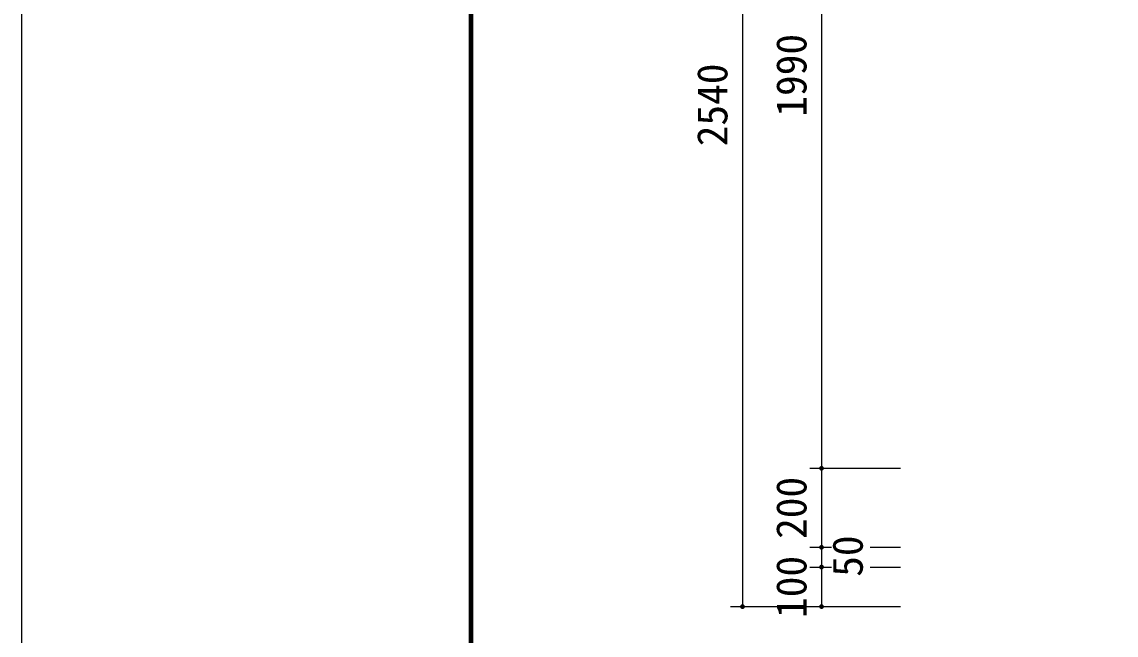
# Model space of a CAD drawing. Units: millimetres, scale not verified. Extents: x -8910 to 8910, y -6308 to 6308.
# Drawn here: x -8910 to -6142, y -4381 to -2829 of the extents above; entities that cross this region are included whole.
import ezdxf
from ezdxf.enums import TextEntityAlignment as Align

# ---------------------------------------------------------------- set-up
doc = ezdxf.new("R2010")
doc.units = ezdxf.units.MM
doc.header["$LTSCALE"] = 30
for name, color, linetype, lineweight in [('0-0_製作', 5, 'Continuous', 25), ('0-B_機器', 2, 'Continuous', 25), ('1-0_図面枠', 7, 'Continuous', 25), ('1-1_Axis_waku', 7, 'Continuous', 25)]:
    doc.layers.add(name, color=color, linetype=linetype, lineweight=lineweight)
doc.styles.add('ＭＳ ゴシック', font='')
doc.styles.get('ＭＳ ゴシック').set_extended_font_data('MS Gothic')

msp = doc.modelspace()

# ---------------------------------------------------------------- linework, layer by layer
at = {"layer": '0-0_製作', "color": 2}
for p, q in [((-6917.32, -3958.85), (-6687.32, -3958.85)), ((-6917.32, -4158.85), (-6862.48, -4158.85)), ((-6764.74, -4158.85), (-6687.32, -4158.85)), ((-6917.32, -4208.85), (-6862.48, -4208.85)), ((-6764.74, -4208.85), (-6687.32, -4208.85)), ((-7117.32, -4308.85), (-6687.32, -4308.85)), ((-6917.32, -4308.85), (-6687.32, -4308.85))]:
    msp.add_line(p, q, dxfattribs=at)
at = {"layer": '0-0_製作'}
for points in [[(-6893.21, -3957.73), (-6887.32, -3958.85), (-6893.31, -3958.48)], [(-6893.03, -3957), (-6887.32, -3958.85), (-6893.21, -3957.73)], [(-6892.75, -3956.3), (-6887.32, -3958.85), (-6893.03, -3957)], [(-6892.39, -3955.64), (-6887.32, -3958.85), (-6892.75, -3956.3)], [(-6891.94, -3955.03), (-6887.32, -3958.85), (-6892.39, -3955.64)], [(-6891.43, -3954.48), (-6887.32, -3958.85), (-6891.94, -3955.03)], [(-6890.85, -3954), (-6887.32, -3958.85), (-6891.43, -3954.48)], [(-6890.21, -3953.6), (-6887.32, -3958.85), (-6890.85, -3954)], [(-6890.21, -3953.6), (-6887.32, -3952.85), (-6887.32, -3958.85)], [(-6889.53, -3953.28), (-6887.32, -3952.85), (-6890.21, -3953.6)], [(-6888.81, -3953.04), (-6887.32, -3952.85), (-6889.53, -3953.28)], [(-6888.07, -3952.9), (-6887.32, -3952.85), (-6888.81, -3953.04)], [(-6887.32, -3952.85), (-6881.32, -3958.85), (-6887.32, -3958.85)], [(-6886.94, -3952.87), (-6881.32, -3958.85), (-6887.32, -3952.85)], [(-6886.2, -3952.96), (-6881.32, -3958.85), (-6886.94, -3952.87)], [(-6885.47, -3953.15), (-6881.32, -3958.85), (-6886.2, -3952.96)], [(-6884.77, -3953.43), (-6881.32, -3958.85), (-6885.47, -3953.15)], [(-6884.11, -3953.79), (-6881.32, -3958.85), (-6884.77, -3953.43)], [(-6884.11, -3953.79), (-6881.37, -3958.1), (-6881.32, -3958.85)], [(-6883.5, -3954.23), (-6881.37, -3958.1), (-6884.11, -3953.79)], [(-6883.5, -3954.23), (-6881.51, -3957.36), (-6881.37, -3958.1)], [(-6882.95, -3954.75), (-6881.51, -3957.36), (-6883.5, -3954.23)], [(-6882.95, -3954.75), (-6881.74, -3956.65), (-6881.51, -3957.36)], [(-6882.47, -3955.33), (-6881.74, -3956.65), (-6882.95, -3954.75)], [(-6882.47, -3955.33), (-6882.06, -3955.96), (-6881.74, -3956.65)], [(-6893.31, -3958.48), (-6887.32, -3958.85), (-6893.32, -3958.85)], [(-6893.32, -3958.85), (-6890.54, -3963.92), (-6893.27, -3959.61)], [(-6893.32, -3958.85), (-6889.88, -3964.28), (-6890.54, -3963.92)], [(-6887.32, -3958.85), (-6889.88, -3964.28), (-6893.32, -3958.85)], [(-6893.27, -3959.61), (-6891.14, -3963.48), (-6893.13, -3960.35)], [(-6893.27, -3959.61), (-6890.54, -3963.92), (-6891.14, -3963.48)], [(-6893.13, -3960.35), (-6891.69, -3962.96), (-6892.9, -3961.06)], [(-6893.13, -3960.35), (-6891.14, -3963.48), (-6891.69, -3962.96)], [(-6892.9, -3961.06), (-6892.17, -3962.38), (-6892.58, -3961.74)], [(-6892.9, -3961.06), (-6891.69, -3962.96), (-6892.17, -3962.38)], [(-6887.32, -3958.85), (-6889.17, -3964.56), (-6889.88, -3964.28)], [(-6887.32, -3958.85), (-6888.44, -3964.75), (-6889.17, -3964.56)], [(-6887.32, -3958.85), (-6887.7, -3964.84), (-6888.44, -3964.75)], [(-6887.32, -3958.85), (-6887.32, -3964.85), (-6887.7, -3964.84)], [(-6887.32, -3958.85), (-6886.57, -3964.81), (-6887.32, -3964.85)], [(-6887.32, -3958.85), (-6885.83, -3964.67), (-6886.57, -3964.81)], [(-6887.32, -3958.85), (-6885.11, -3964.43), (-6885.83, -3964.67)], [(-6887.32, -3958.85), (-6884.43, -3964.11), (-6885.11, -3964.43)], [(-6887.32, -3958.85), (-6883.79, -3963.71), (-6884.43, -3964.11)], [(-6881.32, -3958.85), (-6883.79, -3963.71), (-6887.32, -3958.85)], [(-6881.32, -3958.85), (-6883.21, -3963.23), (-6883.79, -3963.71)], [(-6881.32, -3958.85), (-6882.7, -3962.68), (-6883.21, -3963.23)], [(-6881.32, -3958.85), (-6882.25, -3962.07), (-6882.7, -3962.68)], [(-6881.32, -3958.85), (-6881.89, -3961.41), (-6882.25, -3962.07)], [(-6881.32, -3958.85), (-6881.61, -3960.71), (-6881.89, -3961.41)], [(-6881.32, -3958.85), (-6881.43, -3959.98), (-6881.61, -3960.71)], [(-6881.32, -3958.85), (-6881.33, -3959.23), (-6881.43, -3959.98)], [(-6893.31, -4158.48), (-6887.32, -4158.85), (-6893.32, -4158.85)], [(-6893.32, -4158.85), (-6890.54, -4163.92), (-6893.27, -4159.61)], [(-6893.32, -4158.85), (-6889.88, -4164.28), (-6890.54, -4163.92)], [(-6887.32, -4158.85), (-6889.88, -4164.28), (-6893.32, -4158.85)], [(-6893.21, -4157.73), (-6887.32, -4158.85), (-6893.31, -4158.48)], [(-6893.27, -4159.61), (-6891.14, -4163.48), (-6893.13, -4160.35)], [(-6893.27, -4159.61), (-6890.54, -4163.92), (-6891.14, -4163.48)], [(-6893.03, -4157), (-6887.32, -4158.85), (-6893.21, -4157.73)], [(-6893.13, -4160.35), (-6891.69, -4162.96), (-6892.9, -4161.06)], [(-6893.13, -4160.35), (-6891.14, -4163.48), (-6891.69, -4162.96)], [(-6892.75, -4156.3), (-6887.32, -4158.85), (-6893.03, -4157)], [(-6892.9, -4161.06), (-6892.17, -4162.38), (-6892.58, -4161.74)], [(-6892.9, -4161.06), (-6891.69, -4162.96), (-6892.17, -4162.38)], [(-6892.39, -4155.64), (-6887.32, -4158.85), (-6892.75, -4156.3)], [(-6891.94, -4155.03), (-6887.32, -4158.85), (-6892.39, -4155.64)], [(-6891.43, -4154.48), (-6887.32, -4158.85), (-6891.94, -4155.03)], [(-6890.85, -4154), (-6887.32, -4158.85), (-6891.43, -4154.48)], [(-6890.21, -4153.6), (-6887.32, -4158.85), (-6890.85, -4154)], [(-6890.21, -4153.6), (-6887.32, -4152.85), (-6887.32, -4158.85)], [(-6889.53, -4153.28), (-6887.32, -4152.85), (-6890.21, -4153.6)], [(-6887.32, -4158.85), (-6889.17, -4164.56), (-6889.88, -4164.28)], [(-6888.81, -4153.04), (-6887.32, -4152.85), (-6889.53, -4153.28)], [(-6887.32, -4158.85), (-6888.44, -4164.75), (-6889.17, -4164.56)], [(-6888.07, -4152.9), (-6887.32, -4152.85), (-6888.81, -4153.04)], [(-6887.32, -4158.85), (-6887.7, -4164.84), (-6888.44, -4164.75)], [(-6887.32, -4158.85), (-6887.32, -4164.85), (-6887.7, -4164.84)], [(-6887.32, -4152.85), (-6881.32, -4158.85), (-6887.32, -4158.85)], [(-6886.94, -4152.87), (-6881.32, -4158.85), (-6887.32, -4152.85)], [(-6887.32, -4158.85), (-6886.57, -4164.81), (-6887.32, -4164.85)], [(-6887.32, -4158.85), (-6885.83, -4164.67), (-6886.57, -4164.81)], [(-6887.32, -4158.85), (-6885.11, -4164.43), (-6885.83, -4164.67)], [(-6887.32, -4158.85), (-6884.43, -4164.11), (-6885.11, -4164.43)], [(-6887.32, -4158.85), (-6883.79, -4163.71), (-6884.43, -4164.11)], [(-6881.32, -4158.85), (-6883.79, -4163.71), (-6887.32, -4158.85)], [(-6886.2, -4152.96), (-6881.32, -4158.85), (-6886.94, -4152.87)], [(-6885.47, -4153.15), (-6881.32, -4158.85), (-6886.2, -4152.96)], [(-6884.77, -4153.43), (-6881.32, -4158.85), (-6885.47, -4153.15)], [(-6884.11, -4153.79), (-6881.32, -4158.85), (-6884.77, -4153.43)], [(-6884.11, -4153.79), (-6881.37, -4158.1), (-6881.32, -4158.85)], [(-6883.5, -4154.23), (-6881.37, -4158.1), (-6884.11, -4153.79)], [(-6881.32, -4158.85), (-6883.21, -4163.23), (-6883.79, -4163.71)], [(-6883.5, -4154.23), (-6881.51, -4157.36), (-6881.37, -4158.1)], [(-6882.95, -4154.75), (-6881.51, -4157.36), (-6883.5, -4154.23)], [(-6881.32, -4158.85), (-6882.7, -4162.68), (-6883.21, -4163.23)], [(-6882.95, -4154.75), (-6881.74, -4156.65), (-6881.51, -4157.36)], [(-6882.47, -4155.33), (-6881.74, -4156.65), (-6882.95, -4154.75)], [(-6881.32, -4158.85), (-6882.25, -4162.07), (-6882.7, -4162.68)], [(-6882.47, -4155.33), (-6882.06, -4155.96), (-6881.74, -4156.65)], [(-6881.32, -4158.85), (-6881.89, -4161.41), (-6882.25, -4162.07)], [(-6881.32, -4158.85), (-6881.61, -4160.71), (-6881.89, -4161.41)], [(-6881.32, -4158.85), (-6881.43, -4159.98), (-6881.61, -4160.71)], [(-6881.32, -4158.85), (-6881.33, -4159.23), (-6881.43, -4159.98)], [(-6892.75, -4206.3), (-6887.32, -4208.85), (-6893.03, -4207)], [(-6892.39, -4205.64), (-6887.32, -4208.85), (-6892.75, -4206.3)], [(-6891.94, -4205.03), (-6887.32, -4208.85), (-6892.39, -4205.64)], [(-6891.43, -4204.48), (-6887.32, -4208.85), (-6891.94, -4205.03)], [(-6890.85, -4204), (-6887.32, -4208.85), (-6891.43, -4204.48)], [(-6890.21, -4203.6), (-6887.32, -4208.85), (-6890.85, -4204)], [(-6890.21, -4203.6), (-6887.32, -4202.85), (-6887.32, -4208.85)], [(-6889.53, -4203.28), (-6887.32, -4202.85), (-6890.21, -4203.6)], [(-6888.81, -4203.04), (-6887.32, -4202.85), (-6889.53, -4203.28)], [(-6888.07, -4202.9), (-6887.32, -4202.85), (-6888.81, -4203.04)], [(-6887.32, -4202.85), (-6881.32, -4208.85), (-6887.32, -4208.85)], [(-6886.94, -4202.87), (-6881.32, -4208.85), (-6887.32, -4202.85)], [(-6886.2, -4202.96), (-6881.32, -4208.85), (-6886.94, -4202.87)], [(-6885.47, -4203.15), (-6881.32, -4208.85), (-6886.2, -4202.96)], [(-6884.77, -4203.43), (-6881.32, -4208.85), (-6885.47, -4203.15)], [(-6884.11, -4203.79), (-6881.32, -4208.85), (-6884.77, -4203.43)], [(-6884.11, -4203.79), (-6881.37, -4208.1), (-6881.32, -4208.85)], [(-6883.5, -4204.23), (-6881.37, -4208.1), (-6884.11, -4203.79)], [(-6883.5, -4204.23), (-6881.51, -4207.36), (-6881.37, -4208.1)], [(-6882.95, -4204.75), (-6881.51, -4207.36), (-6883.5, -4204.23)], [(-6882.95, -4204.75), (-6881.74, -4206.65), (-6881.51, -4207.36)], [(-6882.47, -4205.33), (-6881.74, -4206.65), (-6882.95, -4204.75)], [(-6882.47, -4205.33), (-6882.06, -4205.96), (-6881.74, -4206.65)], [(-6893.31, -4208.48), (-6887.32, -4208.85), (-6893.32, -4208.85)], [(-6893.32, -4208.85), (-6890.54, -4213.92), (-6893.27, -4209.61)], [(-6893.32, -4208.85), (-6889.88, -4214.28), (-6890.54, -4213.92)], [(-6887.32, -4208.85), (-6889.88, -4214.28), (-6893.32, -4208.85)], [(-6893.21, -4207.73), (-6887.32, -4208.85), (-6893.31, -4208.48)], [(-6893.27, -4209.61), (-6891.14, -4213.48), (-6893.13, -4210.35)], [(-6893.27, -4209.61), (-6890.54, -4213.92), (-6891.14, -4213.48)], [(-6893.03, -4207), (-6887.32, -4208.85), (-6893.21, -4207.73)], [(-6893.13, -4210.35), (-6891.69, -4212.96), (-6892.9, -4211.06)], [(-6893.13, -4210.35), (-6891.14, -4213.48), (-6891.69, -4212.96)], [(-6892.9, -4211.06), (-6892.17, -4212.38), (-6892.58, -4211.74)], [(-6892.9, -4211.06), (-6891.69, -4212.96), (-6892.17, -4212.38)], [(-6887.32, -4208.85), (-6889.17, -4214.56), (-6889.88, -4214.28)], [(-6887.32, -4208.85), (-6888.44, -4214.75), (-6889.17, -4214.56)], [(-6887.32, -4208.85), (-6887.7, -4214.84), (-6888.44, -4214.75)], [(-6887.32, -4208.85), (-6887.32, -4214.85), (-6887.7, -4214.84)], [(-6887.32, -4208.85), (-6886.57, -4214.81), (-6887.32, -4214.85)], [(-6887.32, -4208.85), (-6885.83, -4214.67), (-6886.57, -4214.81)], [(-6887.32, -4208.85), (-6885.11, -4214.43), (-6885.83, -4214.67)], [(-6887.32, -4208.85), (-6884.43, -4214.11), (-6885.11, -4214.43)], [(-6887.32, -4208.85), (-6883.79, -4213.71), (-6884.43, -4214.11)], [(-6881.32, -4208.85), (-6883.79, -4213.71), (-6887.32, -4208.85)], [(-6881.32, -4208.85), (-6883.21, -4213.23), (-6883.79, -4213.71)], [(-6881.32, -4208.85), (-6882.7, -4212.68), (-6883.21, -4213.23)], [(-6881.32, -4208.85), (-6882.25, -4212.07), (-6882.7, -4212.68)], [(-6881.32, -4208.85), (-6881.89, -4211.41), (-6882.25, -4212.07)], [(-6881.32, -4208.85), (-6881.61, -4210.71), (-6881.89, -4211.41)], [(-6881.32, -4208.85), (-6881.43, -4209.98), (-6881.61, -4210.71)], [(-6881.32, -4208.85), (-6881.33, -4209.23), (-6881.43, -4209.98)], [(-7093.31, -4308.48), (-7087.32, -4308.85), (-7093.32, -4308.85)], [(-7093.32, -4308.85), (-7090.54, -4313.92), (-7093.27, -4309.61)], [(-7093.32, -4308.85), (-7089.88, -4314.28), (-7090.54, -4313.92)], [(-7087.32, -4308.85), (-7089.88, -4314.28), (-7093.32, -4308.85)], [(-7093.21, -4307.73), (-7087.32, -4308.85), (-7093.31, -4308.48)], [(-7093.27, -4309.61), (-7091.14, -4313.48), (-7093.13, -4310.35)], [(-7093.27, -4309.61), (-7090.54, -4313.92), (-7091.14, -4313.48)], [(-7093.03, -4307), (-7087.32, -4308.85), (-7093.21, -4307.73)], [(-7093.13, -4310.35), (-7091.69, -4312.96), (-7092.9, -4311.06)], [(-7093.13, -4310.35), (-7091.14, -4313.48), (-7091.69, -4312.96)], [(-7092.75, -4306.3), (-7087.32, -4308.85), (-7093.03, -4307)], [(-7092.9, -4311.06), (-7092.17, -4312.38), (-7092.58, -4311.74)], [(-7092.9, -4311.06), (-7091.69, -4312.96), (-7092.17, -4312.38)], [(-7092.39, -4305.64), (-7087.32, -4308.85), (-7092.75, -4306.3)], [(-7091.94, -4305.03), (-7087.32, -4308.85), (-7092.39, -4305.64)], [(-7091.43, -4304.48), (-7087.32, -4308.85), (-7091.94, -4305.03)], [(-7090.85, -4304), (-7087.32, -4308.85), (-7091.43, -4304.48)], [(-7090.21, -4303.6), (-7087.32, -4308.85), (-7090.85, -4304)], [(-7090.21, -4303.6), (-7087.32, -4302.85), (-7087.32, -4308.85)], [(-7089.53, -4303.28), (-7087.32, -4302.85), (-7090.21, -4303.6)], [(-7087.32, -4308.85), (-7089.17, -4314.56), (-7089.88, -4314.28)], [(-7088.81, -4303.04), (-7087.32, -4302.85), (-7089.53, -4303.28)], [(-7087.32, -4308.85), (-7088.44, -4314.75), (-7089.17, -4314.56)], [(-7088.07, -4302.9), (-7087.32, -4302.85), (-7088.81, -4303.04)], [(-7087.32, -4308.85), (-7087.7, -4314.84), (-7088.44, -4314.75)], [(-7087.32, -4308.85), (-7087.32, -4314.85), (-7087.7, -4314.84)], [(-7087.32, -4302.85), (-7081.32, -4308.85), (-7087.32, -4308.85)], [(-7086.94, -4302.87), (-7081.32, -4308.85), (-7087.32, -4302.85)], [(-7087.32, -4308.85), (-7086.57, -4314.81), (-7087.32, -4314.85)], [(-7087.32, -4308.85), (-7085.83, -4314.67), (-7086.57, -4314.81)], [(-7087.32, -4308.85), (-7085.11, -4314.43), (-7085.83, -4314.67)], [(-7087.32, -4308.85), (-7084.43, -4314.11), (-7085.11, -4314.43)], [(-7087.32, -4308.85), (-7083.79, -4313.71), (-7084.43, -4314.11)], [(-7081.32, -4308.85), (-7083.79, -4313.71), (-7087.32, -4308.85)], [(-7086.2, -4302.96), (-7081.32, -4308.85), (-7086.94, -4302.87)], [(-7085.47, -4303.15), (-7081.32, -4308.85), (-7086.2, -4302.96)], [(-7084.77, -4303.43), (-7081.32, -4308.85), (-7085.47, -4303.15)], [(-7084.11, -4303.79), (-7081.32, -4308.85), (-7084.77, -4303.43)], [(-7084.11, -4303.79), (-7081.37, -4308.1), (-7081.32, -4308.85)], [(-7083.5, -4304.23), (-7081.37, -4308.1), (-7084.11, -4303.79)], [(-7081.32, -4308.85), (-7083.21, -4313.23), (-7083.79, -4313.71)], [(-7083.5, -4304.23), (-7081.51, -4307.36), (-7081.37, -4308.1)], [(-7082.95, -4304.75), (-7081.51, -4307.36), (-7083.5, -4304.23)], [(-7081.32, -4308.85), (-7082.7, -4312.68), (-7083.21, -4313.23)], [(-7082.95, -4304.75), (-7081.74, -4306.65), (-7081.51, -4307.36)], [(-7082.47, -4305.33), (-7081.74, -4306.65), (-7082.95, -4304.75)], [(-7081.32, -4308.85), (-7082.25, -4312.07), (-7082.7, -4312.68)], [(-7082.47, -4305.33), (-7082.06, -4305.96), (-7081.74, -4306.65)], [(-7081.32, -4308.85), (-7081.89, -4311.41), (-7082.25, -4312.07)], [(-7081.32, -4308.85), (-7081.61, -4310.71), (-7081.89, -4311.41)], [(-7081.32, -4308.85), (-7081.43, -4309.98), (-7081.61, -4310.71)], [(-7081.32, -4308.85), (-7081.33, -4309.23), (-7081.43, -4309.98)], [(-6893.31, -4308.48), (-6887.32, -4308.85), (-6893.32, -4308.85)], [(-6893.32, -4308.85), (-6890.54, -4313.92), (-6893.27, -4309.61)], [(-6893.32, -4308.85), (-6889.88, -4314.28), (-6890.54, -4313.92)], [(-6887.32, -4308.85), (-6889.88, -4314.28), (-6893.32, -4308.85)], [(-6893.21, -4307.73), (-6887.32, -4308.85), (-6893.31, -4308.48)], [(-6893.27, -4309.61), (-6891.14, -4313.48), (-6893.13, -4310.35)], [(-6893.27, -4309.61), (-6890.54, -4313.92), (-6891.14, -4313.48)], [(-6893.03, -4307), (-6887.32, -4308.85), (-6893.21, -4307.73)], [(-6893.13, -4310.35), (-6891.69, -4312.96), (-6892.9, -4311.06)], [(-6893.13, -4310.35), (-6891.14, -4313.48), (-6891.69, -4312.96)], [(-6892.75, -4306.3), (-6887.32, -4308.85), (-6893.03, -4307)], [(-6892.9, -4311.06), (-6892.17, -4312.38), (-6892.58, -4311.74)], [(-6892.9, -4311.06), (-6891.69, -4312.96), (-6892.17, -4312.38)], [(-6892.39, -4305.64), (-6887.32, -4308.85), (-6892.75, -4306.3)], [(-6891.94, -4305.03), (-6887.32, -4308.85), (-6892.39, -4305.64)], [(-6891.43, -4304.48), (-6887.32, -4308.85), (-6891.94, -4305.03)], [(-6890.85, -4304), (-6887.32, -4308.85), (-6891.43, -4304.48)], [(-6890.21, -4303.6), (-6887.32, -4308.85), (-6890.85, -4304)], [(-6890.21, -4303.6), (-6887.32, -4302.85), (-6887.32, -4308.85)], [(-6889.53, -4303.28), (-6887.32, -4302.85), (-6890.21, -4303.6)], [(-6887.32, -4308.85), (-6889.17, -4314.56), (-6889.88, -4314.28)], [(-6888.81, -4303.04), (-6887.32, -4302.85), (-6889.53, -4303.28)], [(-6887.32, -4308.85), (-6888.44, -4314.75), (-6889.17, -4314.56)], [(-6888.07, -4302.9), (-6887.32, -4302.85), (-6888.81, -4303.04)], [(-6887.32, -4308.85), (-6887.7, -4314.84), (-6888.44, -4314.75)], [(-6887.32, -4308.85), (-6887.32, -4314.85), (-6887.7, -4314.84)], [(-6887.32, -4302.85), (-6881.32, -4308.85), (-6887.32, -4308.85)], [(-6886.94, -4302.87), (-6881.32, -4308.85), (-6887.32, -4302.85)], [(-6887.32, -4308.85), (-6886.57, -4314.81), (-6887.32, -4314.85)], [(-6887.32, -4308.85), (-6885.83, -4314.67), (-6886.57, -4314.81)], [(-6887.32, -4308.85), (-6885.11, -4314.43), (-6885.83, -4314.67)], [(-6887.32, -4308.85), (-6884.43, -4314.11), (-6885.11, -4314.43)], [(-6887.32, -4308.85), (-6883.79, -4313.71), (-6884.43, -4314.11)], [(-6881.32, -4308.85), (-6883.79, -4313.71), (-6887.32, -4308.85)], [(-6886.2, -4302.96), (-6881.32, -4308.85), (-6886.94, -4302.87)], [(-6885.47, -4303.15), (-6881.32, -4308.85), (-6886.2, -4302.96)], [(-6884.77, -4303.43), (-6881.32, -4308.85), (-6885.47, -4303.15)], [(-6884.11, -4303.79), (-6881.32, -4308.85), (-6884.77, -4303.43)], [(-6884.11, -4303.79), (-6881.37, -4308.1), (-6881.32, -4308.85)], [(-6883.5, -4304.23), (-6881.37, -4308.1), (-6884.11, -4303.79)], [(-6881.32, -4308.85), (-6883.21, -4313.23), (-6883.79, -4313.71)], [(-6883.5, -4304.23), (-6881.51, -4307.36), (-6881.37, -4308.1)], [(-6882.95, -4304.75), (-6881.51, -4307.36), (-6883.5, -4304.23)], [(-6881.32, -4308.85), (-6882.7, -4312.68), (-6883.21, -4313.23)], [(-6882.95, -4304.75), (-6881.74, -4306.65), (-6881.51, -4307.36)], [(-6882.47, -4305.33), (-6881.74, -4306.65), (-6882.95, -4304.75)], [(-6881.32, -4308.85), (-6882.25, -4312.07), (-6882.7, -4312.68)], [(-6882.47, -4305.33), (-6882.06, -4305.96), (-6881.74, -4306.65)], [(-6881.32, -4308.85), (-6881.89, -4311.41), (-6882.25, -4312.07)], [(-6881.32, -4308.85), (-6881.61, -4310.71), (-6881.89, -4311.41)], [(-6881.32, -4308.85), (-6881.43, -4309.98), (-6881.61, -4310.71)], [(-6881.32, -4308.85), (-6881.33, -4309.23), (-6881.43, -4309.98)]]:
    msp.add_solid(points, dxfattribs=at)
at = {"layer": '0-B_機器'}
for p, q in [((-7087.32, -1768.88), (-7087.32, -4308.85)), ((-6887.32, -1968.88), (-6887.32, -3958.85)), ((-6887.32, -3958.85), (-6887.32, -4158.85)), ((-6887.32, -4158.85), (-6887.32, -4208.85)), ((-6887.32, -4208.85), (-6887.32, -4308.85))]:
    msp.add_line(p, q, dxfattribs=at)
at = {"layer": '1-0_図面枠'}
msp.add_lwpolyline([(-8910, -6307.5), (-8910, 6307.5), (8910, 6307.5), (8910, -6307.5)], close=True, dxfattribs=at)
at = {"layer": '1-1_Axis_waku'}
for p, q in [((-7778.4, 5769.9), (-7778.4, -5814.9)), ((-7777.8, 5769.3), (-7777.8, -5814.3)), ((-7777.2, 5768.7), (-7777.2, -5813.7)), ((-7776.6, 5768.1), (-7776.6, -5813.1)), ((-7776, 5767.5), (-7776, -5812.5)), ((-7775.4, 5766.9), (-7775.4, -5811.9)), ((-7774.8, 5766.3), (-7774.8, -5811.3)), ((-7774.2, 5765.7), (-7774.2, -5810.7)), ((-7773.6, 5765.1), (-7773.6, -5810.1)), ((-7773, 5764.5), (-7773, -5809.5)), ((-7772.4, 5763.9), (-7772.4, -5808.9)), ((-7771.8, 5763.3), (-7771.8, -5808.3)), ((-7771.2, 5762.7), (-7771.2, -5807.7)), ((-7770.6, 5762.1), (-7770.6, -5807.1)), ((-7770, 5761.5), (-7770, -5806.5))]:
    msp.add_line(p, q, dxfattribs=at)

# ---------------------------------------------------------------- texts
at = {"layer": '0-0_製作', "color": 4, "style": 'ＭＳ ゴシック'}
msp.add_text('1990', height=76.98, rotation=90, dxfattribs=at).set_placement((-6902.32, -3068.87), align=Align.BOTTOM_LEFT)
at = {"layer": '0-B_機器', "color": 4, "style": 'ＭＳ ゴシック'}
for s, p in [('2540', (-7102.32, -3143.87)), ('200', (-6902.32, -4137.6)), ('50', (-6759.98, -4233.48)), ('100', (-6902.32, -4337.6))]:
    msp.add_text(s, height=76.98, rotation=90, dxfattribs=at).set_placement(p, align=Align.BOTTOM_LEFT)

doc.saveas('drawing.dxf')
